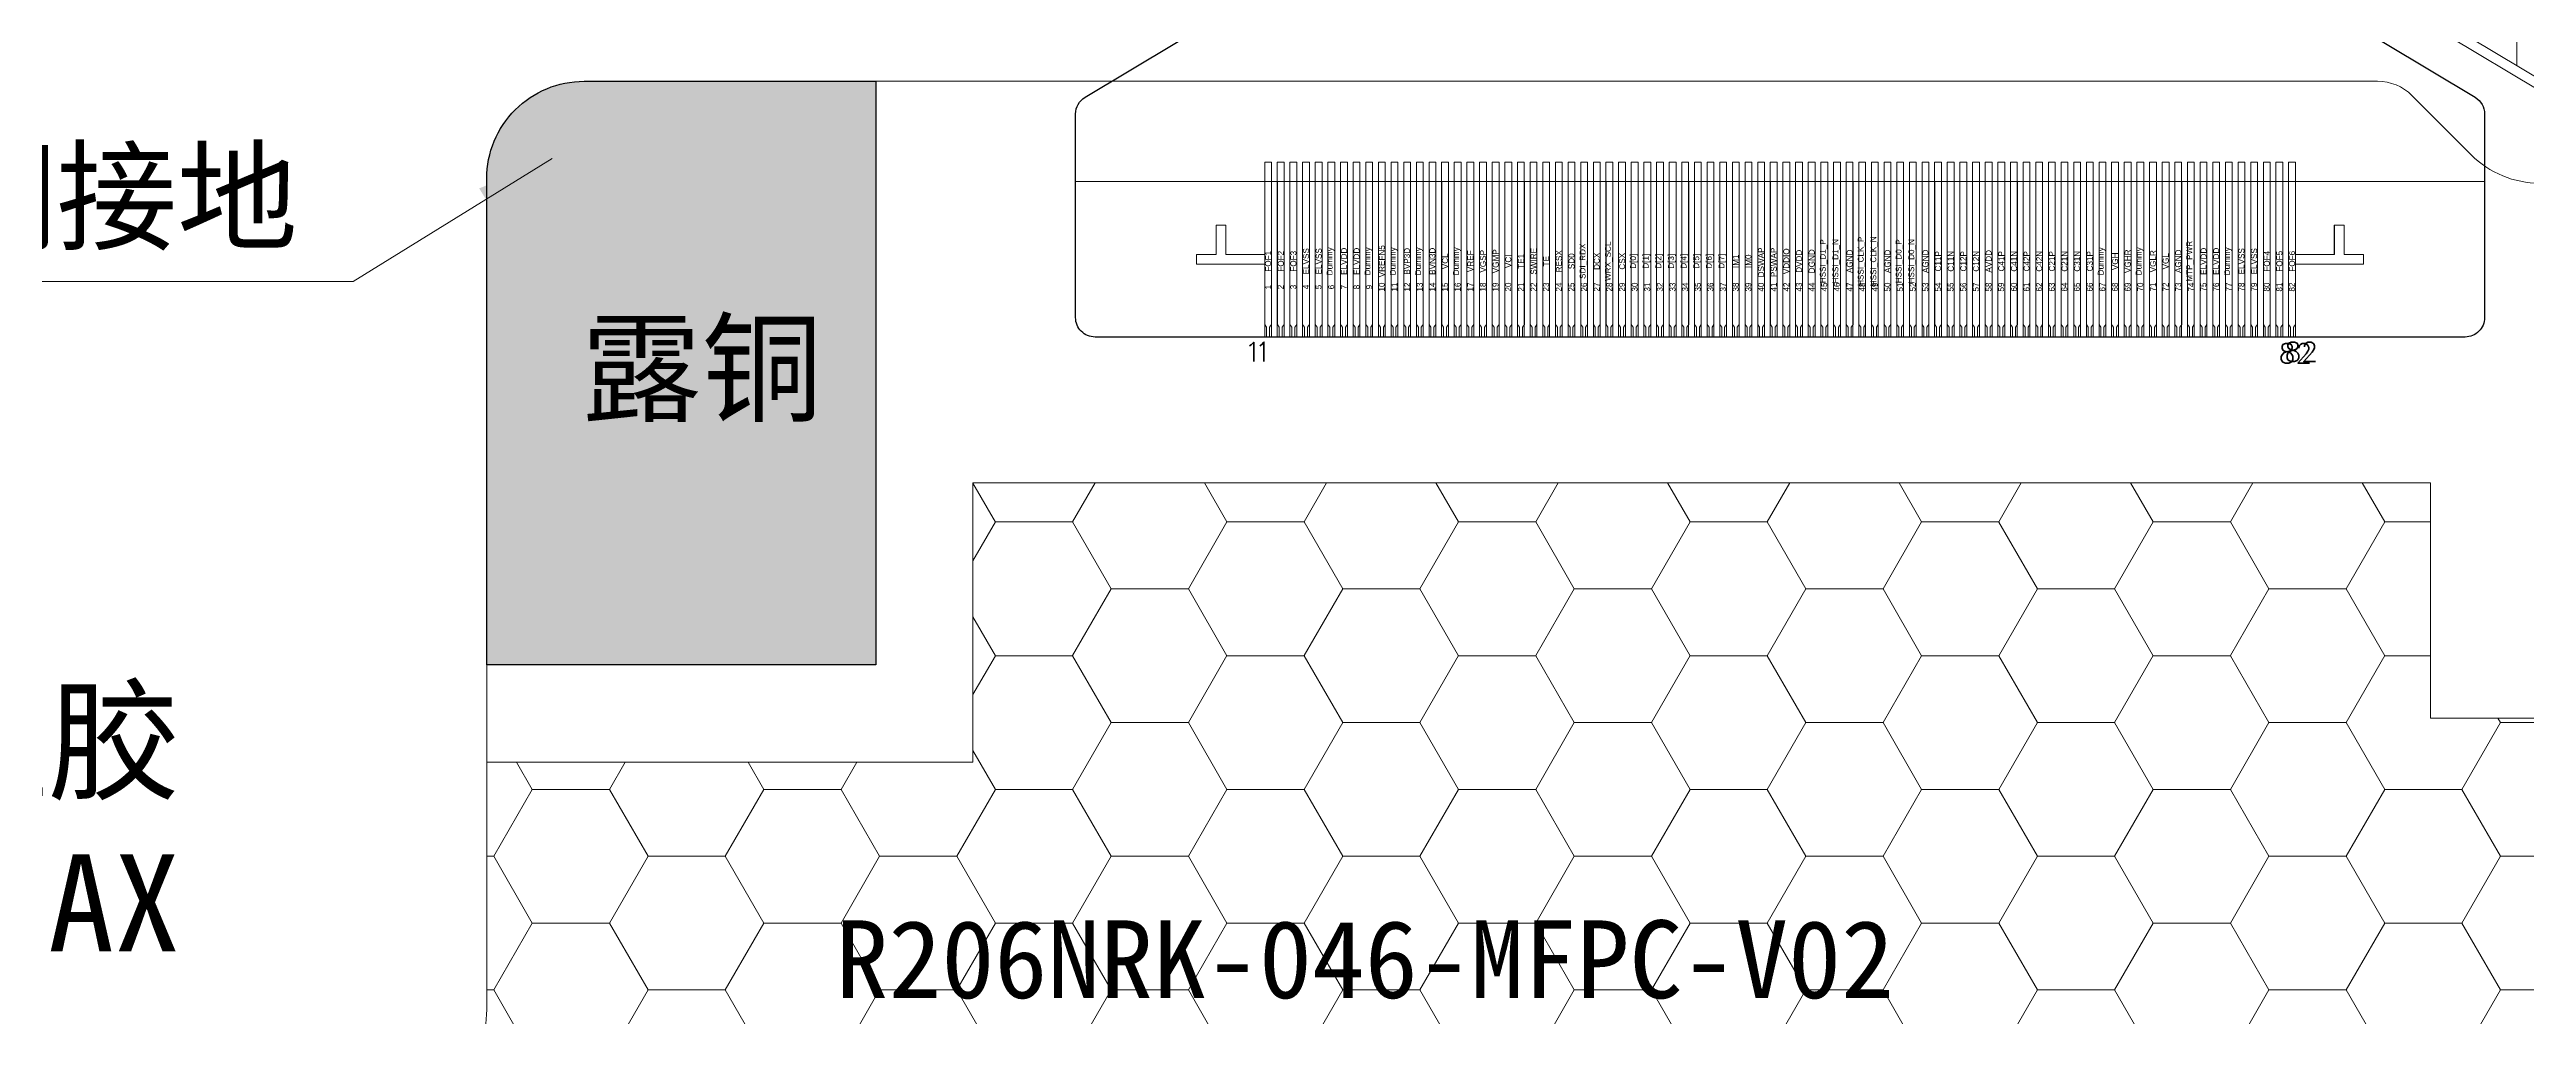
# Model space of a CAD drawing. Header units: millimetres. Extents: x 1134 to 2451, y -9 to 375.
# Drawn here: x 2179.36 to 2204.84, y 264.38 to 274.32 of the extents above; entities that cross this region are included whole.
import ezdxf
from ezdxf.enums import TextEntityAlignment as Align

# ---------------------------------------------------------------- set-up
doc = ezdxf.new("R2010")
doc.units = ezdxf.units.MM
doc.layers.get('0').update_dxf_attribs({"lineweight": 5})
doc.layers.get('Defpoints').update_dxf_attribs({"lineweight": 5})
doc.layers.add('07 Cutline', color=4, linetype='Continuous')
for name, color, linetype, lineweight in [('COF', 110, 'Continuous', 5), ('DIM', 3, 'Continuous', 5), ('Main-FPC', 2, 'Continuous', 5), ('MFPC', 50, 'Continuous', 5), ('TFPC', 50, 'Continuous', 5)]:
    doc.layers.add(name, color=color, linetype=linetype, lineweight=lineweight)
doc.styles.add('MBC_Arial_Font', font='arial.ttf')
doc.styles.add('RD', font='ROMAND.shx', dxfattribs={"width": 0.8})
doc.styles.get("Standard").update_dxf_attribs({"font": 'txt', "bigfont": 'gbcbig.shx'})
doc.styles.add('宋体', font='')
doc.styles.add('宝明', font='')
doc.styles.add('汉字', font='')
doc.styles.get('宋体').set_extended_font_data('SimSun')
doc.styles.get('宝明').set_extended_font_data('Microsoft YaHei')
doc.styles.get('汉字').set_extended_font_data('SimSun')
doc.dimstyles.new('DIM', dxfattribs={"dimtxt": 1.5, "dimasz": 0.8, "dimexe": 0, "dimexo": 0.5, "dimgap": 0.11, "dimtad": 0, "dimzin": 1, "dimdsep": 46, "dimtxsty": 'RD', "dimcen": 0, "dimclrd": 256, "dimclre": 256, "dimclrt": 256, "dimadec": 0, "dimazin": 0, "dimtm": 1e-09, "dimtfac": 1, "dimtofl": 0, "dimtmove": 0, "dimatfit": 3, "dimfxl": 0, "dimlwe": -1, "dimarcsym": 0})

# ---------------------------------------------------------------- blocks, each defined once
blk = doc.blocks.new('*D113')
at = {"layer": 'Defpoints', "color": 0, "lineweight": 5, "transparency": 16777216}
for p in [(2166.226, 281.069), (2197.16, 281.069), (2184.484, 208.104)]:
    blk.add_point(p, dxfattribs=at)
at = {"layer": 'DIM', "transparency": 16777216}
for p, q in [((2196.66, 281.069), (2166.226, 281.069)), ((2183.984, 208.104), (2166.226, 208.104))]:
    blk.add_line(p, q, dxfattribs=at)
at = {"layer": 'DIM', "lineweight": -2, "transparency": 16777216}
for p, q in [((2166.226, 280.269), (2166.226, 252.803)), ((2166.226, 208.904), (2166.226, 243.383))]:
    blk.add_line(p, q, dxfattribs=at)
at = {"layer": 'DIM', "lineweight": 5, "transparency": 16777216}
for points in [[(2166.092, 280.269), (2166.359, 280.269), (2166.226, 281.069)], [(2166.092, 208.904), (2166.359, 208.904), (2166.226, 208.104)]]:
    blk.add_solid(points, dxfattribs=at)
at = {"layer": 'DIM', "lineweight": 5, "transparency": 16777216, "insert": (2166.226, 248.093), "char_height": 1.5, "attachment_point": 5, "rotation": 90, "style": 'RD'}
blk.add_mtext('72.97±0.5', dxfattribs=at)
blk = doc.blocks.new('R213NRK-001-COF-V01-A')
blk.add_lwpolyline([(1641.327, 258.679), (1626.837, 258.679)])
at = {"color": 3}
for points in [[(1628.802, 257.079), (1628.802, 257.179), (1628.782, 257.209), (1628.782, 257.829), (1628.082, 257.829), (1628.082, 257.929), (1628.282, 257.929), (1628.282, 258.229), (1628.382, 258.229), (1628.382, 257.929), (1628.782, 257.929), (1628.782, 258.679)], [(1628.832, 257.079), (1628.832, 257.179), (1628.852, 257.209), (1628.852, 258.679)], [(1628.912, 258.679), (1628.912, 257.209), (1628.932, 257.179), (1628.932, 257.079)], [(1628.962, 257.079), (1628.962, 257.179), (1628.982, 257.209), (1628.982, 258.679)], [(1629.042, 258.679), (1629.042, 257.209), (1629.062, 257.179), (1629.062, 257.079)], [(1629.092, 257.079), (1629.092, 257.179), (1629.112, 257.209), (1629.112, 258.679)], [(1629.172, 258.679), (1629.172, 257.209), (1629.192, 257.179), (1629.192, 257.079)], [(1629.222, 257.079), (1629.222, 257.179), (1629.242, 257.209), (1629.242, 258.679)], [(1629.302, 258.679), (1629.302, 257.209), (1629.322, 257.179), (1629.322, 257.079)], [(1629.352, 257.079), (1629.352, 257.179), (1629.372, 257.209), (1629.372, 258.679)], [(1629.452, 257.079), (1629.452, 257.179), (1629.432, 257.209), (1629.432, 258.679)], [(1629.502, 258.679), (1629.502, 257.209), (1629.482, 257.179), (1629.482, 257.079)], [(1629.582, 257.079), (1629.582, 257.179), (1629.562, 257.209), (1629.562, 258.679)], [(1629.612, 257.079), (1629.612, 257.179), (1629.632, 257.209), (1629.632, 258.679)], [(1629.692, 258.679), (1629.692, 257.209), (1629.712, 257.179), (1629.712, 257.079)], [(1629.762, 258.679), (1629.762, 257.209), (1629.742, 257.179), (1629.742, 257.079)], [(1629.842, 257.079), (1629.842, 257.179), (1629.822, 257.209), (1629.822, 258.679)], [(1629.892, 258.679), (1629.892, 257.209), (1629.872, 257.179), (1629.872, 257.079)], [(1629.952, 258.679), (1629.952, 257.209), (1629.972, 257.179), (1629.972, 257.079)], [(1630.002, 257.079), (1630.002, 257.179), (1630.022, 257.209), (1630.022, 258.679)], [(1630.102, 257.079), (1630.102, 257.179), (1630.082, 257.209), (1630.082, 258.679)], [(1630.152, 258.679), (1630.152, 257.209), (1630.132, 257.179), (1630.132, 257.079)], [(1630.212, 258.679), (1630.212, 257.209), (1630.232, 257.179), (1630.232, 257.079)], [(1630.262, 257.079), (1630.262, 257.179), (1630.282, 257.209), (1630.282, 258.679)], [(1630.362, 257.079), (1630.362, 257.179), (1630.342, 257.209), (1630.342, 258.679)], [(1630.412, 258.679), (1630.412, 257.209), (1630.392, 257.179), (1630.392, 257.079)], [(1630.472, 258.679), (1630.472, 257.209), (1630.492, 257.179), (1630.492, 257.079)], [(1630.522, 257.079), (1630.522, 257.179), (1630.542, 257.209), (1630.542, 258.679)], [(1630.602, 258.679), (1630.602, 257.209), (1630.622, 257.179), (1630.622, 257.079)], [(1630.652, 257.079), (1630.652, 257.179), (1630.672, 257.209), (1630.672, 258.679)], [(1630.752, 257.079), (1630.752, 257.179), (1630.732, 257.209), (1630.732, 258.679)], [(1630.802, 258.679), (1630.802, 257.209), (1630.782, 257.179), (1630.782, 257.079)], [(1630.862, 258.679), (1630.862, 257.209), (1630.882, 257.179), (1630.882, 257.079)], [(1630.912, 257.079), (1630.912, 257.179), (1630.932, 257.209), (1630.932, 258.679)], [(1630.992, 258.679), (1630.992, 257.209), (1631.012, 257.179), (1631.012, 257.079)], [(1631.042, 257.079), (1631.042, 257.179), (1631.062, 257.209), (1631.062, 258.679)], [(1631.122, 258.679), (1631.122, 257.209), (1631.142, 257.179), (1631.142, 257.079)], [(1631.172, 257.079), (1631.172, 257.179), (1631.192, 257.209), (1631.192, 258.679)], [(1631.252, 258.679), (1631.252, 257.209), (1631.272, 257.179), (1631.272, 257.079)], [(1631.302, 257.079), (1631.302, 257.179), (1631.322, 257.209), (1631.322, 258.679)], [(1631.382, 258.679), (1631.382, 257.209), (1631.402, 257.179), (1631.402, 257.079)], [(1631.432, 257.079), (1631.432, 257.179), (1631.452, 257.209), (1631.452, 258.679)], [(1631.512, 258.679), (1631.512, 257.209), (1631.532, 257.179), (1631.532, 257.079)], [(1631.562, 257.079), (1631.562, 257.179), (1631.582, 257.209), (1631.582, 258.679)], [(1631.642, 258.679), (1631.642, 257.209), (1631.662, 257.179), (1631.662, 257.079)], [(1631.692, 257.079), (1631.692, 257.179), (1631.712, 257.209), (1631.712, 258.679)], [(1631.772, 258.679), (1631.772, 257.209), (1631.792, 257.179), (1631.792, 257.079)], [(1631.822, 257.079), (1631.822, 257.179), (1631.842, 257.209), (1631.842, 258.679)], [(1631.902, 258.679), (1631.902, 257.209), (1631.922, 257.179), (1631.922, 257.079)], [(1631.952, 257.079), (1631.952, 257.179), (1631.972, 257.209), (1631.972, 258.679)], [(1632.032, 258.679), (1632.032, 257.209), (1632.052, 257.179), (1632.052, 257.079)], [(1632.082, 257.079), (1632.082, 257.179), (1632.102, 257.209), (1632.102, 258.679)], [(1632.162, 258.679), (1632.162, 257.209), (1632.182, 257.179), (1632.182, 257.079)], [(1632.212, 257.079), (1632.212, 257.179), (1632.232, 257.209), (1632.232, 258.679)], [(1632.292, 258.679), (1632.292, 257.209), (1632.312, 257.179), (1632.312, 257.079)], [(1632.342, 257.079), (1632.342, 257.179), (1632.362, 257.209), (1632.362, 258.679)], [(1632.422, 258.679), (1632.422, 257.209), (1632.442, 257.179), (1632.442, 257.079)], [(1632.472, 257.079), (1632.472, 257.179), (1632.492, 257.209), (1632.492, 258.679)], [(1632.552, 258.679), (1632.552, 257.209), (1632.572, 257.179), (1632.572, 257.079)], [(1632.602, 257.079), (1632.602, 257.179), (1632.622, 257.209), (1632.622, 258.679)], [(1632.702, 257.079), (1632.702, 257.179), (1632.682, 257.209), (1632.682, 258.679)], [(1632.752, 258.679), (1632.752, 257.209), (1632.732, 257.179), (1632.732, 257.079)], [(1632.832, 257.079), (1632.832, 257.179), (1632.812, 257.209), (1632.812, 258.679)], [(1632.882, 258.679), (1632.882, 257.209), (1632.862, 257.179), (1632.862, 257.079)], [(1632.962, 257.079), (1632.962, 257.179), (1632.942, 257.209), (1632.942, 258.679)], [(1633.012, 258.679), (1633.012, 257.209), (1632.992, 257.179), (1632.992, 257.079)], [(1633.092, 257.079), (1633.092, 257.179), (1633.072, 257.209), (1633.072, 258.679)], [(1633.142, 258.679), (1633.142, 257.209), (1633.122, 257.179), (1633.122, 257.079)], [(1633.222, 257.079), (1633.222, 257.179), (1633.202, 257.209), (1633.202, 258.679)], [(1633.272, 258.679), (1633.272, 257.209), (1633.252, 257.179), (1633.252, 257.079)], [(1633.332, 258.679), (1633.332, 257.209), (1633.352, 257.179), (1633.352, 257.079)], [(1633.382, 257.079), (1633.382, 257.179), (1633.402, 257.209), (1633.402, 258.679)], [(1633.462, 258.679), (1633.462, 257.209), (1633.482, 257.179), (1633.482, 257.079)], [(1633.512, 257.079), (1633.512, 257.179), (1633.532, 257.209), (1633.532, 258.679)], [(1633.592, 258.679), (1633.592, 257.209), (1633.612, 257.179), (1633.612, 257.079)], [(1633.642, 257.079), (1633.642, 257.179), (1633.662, 257.209), (1633.662, 258.679)], [(1633.722, 258.679), (1633.722, 257.209), (1633.742, 257.179), (1633.742, 257.079)], [(1633.772, 257.079), (1633.772, 257.179), (1633.792, 257.209), (1633.792, 258.679)], [(1633.852, 258.679), (1633.852, 257.209), (1633.872, 257.179), (1633.872, 257.079)], [(1633.902, 257.079), (1633.902, 257.179), (1633.922, 257.209), (1633.922, 258.679)], [(1633.982, 258.679), (1633.982, 257.209), (1634.002, 257.179), (1634.002, 257.079)], [(1634.032, 257.079), (1634.032, 257.179), (1634.052, 257.209), (1634.052, 258.679)], [(1634.112, 258.679), (1634.112, 257.209), (1634.132, 257.179), (1634.132, 257.079)], [(1634.162, 257.079), (1634.162, 257.179), (1634.182, 257.209), (1634.182, 258.679)], [(1634.242, 258.679), (1634.242, 257.209), (1634.262, 257.179), (1634.262, 257.079)], [(1634.292, 257.079), (1634.292, 257.179), (1634.312, 257.209), (1634.312, 258.679)], [(1634.372, 258.679), (1634.372, 257.209), (1634.392, 257.179), (1634.392, 257.079)], [(1634.422, 257.079), (1634.422, 257.179), (1634.442, 257.209), (1634.442, 258.679)], [(1634.502, 258.679), (1634.502, 257.209), (1634.522, 257.179), (1634.522, 257.079)], [(1634.552, 257.079), (1634.552, 257.179), (1634.572, 257.209), (1634.572, 258.679)], [(1634.632, 258.679), (1634.632, 257.209), (1634.652, 257.179), (1634.652, 257.079)], [(1634.682, 257.079), (1634.682, 257.179), (1634.702, 257.209), (1634.702, 258.679)], [(1634.762, 258.679), (1634.762, 257.209), (1634.782, 257.179), (1634.782, 257.079)], [(1634.812, 257.079), (1634.812, 257.179), (1634.832, 257.209), (1634.832, 258.679)], [(1634.892, 258.679), (1634.892, 257.209), (1634.912, 257.179), (1634.912, 257.079)], [(1634.942, 257.079), (1634.942, 257.179), (1634.962, 257.209), (1634.962, 258.679)], [(1635.022, 258.679), (1635.022, 257.209), (1635.042, 257.179), (1635.042, 257.079)], [(1635.072, 257.079), (1635.072, 257.179), (1635.092, 257.209), (1635.092, 258.679)], [(1635.152, 258.679), (1635.152, 257.209), (1635.172, 257.179), (1635.172, 257.079)], [(1635.202, 257.079), (1635.202, 257.179), (1635.222, 257.209), (1635.222, 258.679)], [(1635.282, 258.679), (1635.282, 257.209), (1635.302, 257.179), (1635.302, 257.079)], [(1635.332, 257.079), (1635.332, 257.179), (1635.352, 257.209), (1635.352, 258.679)], [(1635.412, 258.679), (1635.412, 257.209), (1635.432, 257.179), (1635.432, 257.079)], [(1635.462, 257.079), (1635.462, 257.179), (1635.482, 257.209), (1635.482, 258.679)], [(1635.542, 258.679), (1635.542, 257.209), (1635.562, 257.179), (1635.562, 257.079)], [(1635.592, 257.079), (1635.592, 257.179), (1635.612, 257.209), (1635.612, 258.679)], [(1635.672, 258.679), (1635.672, 257.209), (1635.692, 257.179), (1635.692, 257.079)], [(1635.722, 257.079), (1635.722, 257.179), (1635.742, 257.209), (1635.742, 258.679)], [(1635.802, 258.679), (1635.802, 257.209), (1635.822, 257.179), (1635.822, 257.079)], [(1635.852, 257.079), (1635.852, 257.179), (1635.872, 257.209), (1635.872, 258.679)], [(1635.932, 258.679), (1635.932, 257.209), (1635.952, 257.179), (1635.952, 257.079)], [(1635.982, 257.079), (1635.982, 257.179), (1636.002, 257.209), (1636.002, 258.679)], [(1636.062, 258.679), (1636.062, 257.209), (1636.082, 257.179), (1636.082, 257.079)], [(1636.112, 257.079), (1636.112, 257.179), (1636.132, 257.209), (1636.132, 258.679)], [(1636.192, 258.679), (1636.192, 257.209), (1636.212, 257.179), (1636.212, 257.079)], [(1636.242, 257.079), (1636.242, 257.179), (1636.262, 257.209), (1636.262, 258.679)], [(1636.322, 258.679), (1636.322, 257.209), (1636.342, 257.179), (1636.342, 257.079)], [(1636.372, 257.079), (1636.372, 257.179), (1636.392, 257.209), (1636.392, 258.679)], [(1636.452, 258.679), (1636.452, 257.209), (1636.472, 257.179), (1636.472, 257.079)], [(1636.502, 257.079), (1636.502, 257.179), (1636.522, 257.209), (1636.522, 258.679)], [(1636.602, 257.079), (1636.602, 257.179), (1636.582, 257.209), (1636.582, 258.679)], [(1636.652, 258.679), (1636.652, 257.209), (1636.632, 257.179), (1636.632, 257.079)], [(1636.712, 258.679), (1636.712, 257.209), (1636.732, 257.179), (1636.732, 257.079)], [(1636.762, 257.079), (1636.762, 257.179), (1636.782, 257.209), (1636.782, 258.679)], [(1636.862, 257.079), (1636.862, 257.179), (1636.842, 257.209), (1636.842, 258.679)], [(1636.912, 258.679), (1636.912, 257.209), (1636.892, 257.179), (1636.892, 257.079)], [(1636.972, 258.679), (1636.972, 257.209), (1636.992, 257.179), (1636.992, 257.079)], [(1637.022, 257.079), (1637.022, 257.179), (1637.042, 257.209), (1637.042, 258.679)], [(1637.102, 258.679), (1637.102, 257.209), (1637.122, 257.179), (1637.122, 257.079)], [(1637.152, 257.079), (1637.152, 257.179), (1637.172, 257.209), (1637.172, 258.679)], [(1637.232, 258.679), (1637.232, 257.209), (1637.252, 257.179), (1637.252, 257.079)], [(1637.282, 257.079), (1637.282, 257.179), (1637.302, 257.209), (1637.302, 258.679)], [(1637.362, 258.679), (1637.362, 257.209), (1637.382, 257.179), (1637.382, 257.079)], [(1637.412, 257.079), (1637.412, 257.179), (1637.432, 257.209), (1637.432, 258.679)], [(1637.492, 258.679), (1637.492, 257.209), (1637.512, 257.179), (1637.512, 257.079)], [(1637.542, 257.079), (1637.542, 257.179), (1637.562, 257.209), (1637.562, 258.679)], [(1637.642, 257.079), (1637.642, 257.179), (1637.622, 257.209), (1637.622, 258.679)], [(1637.692, 258.679), (1637.692, 257.209), (1637.672, 257.179), (1637.672, 257.079)], [(1637.752, 258.679), (1637.752, 257.209), (1637.772, 257.179), (1637.772, 257.079)], [(1637.802, 257.079), (1637.802, 257.179), (1637.822, 257.209), (1637.822, 258.679)], [(1637.882, 258.679), (1637.882, 257.209), (1637.902, 257.179), (1637.902, 257.079)], [(1637.932, 257.079), (1637.932, 257.179), (1637.952, 257.209), (1637.952, 258.679)], [(1638.012, 258.679), (1638.012, 257.209), (1638.032, 257.179), (1638.032, 257.079)], [(1638.062, 257.079), (1638.062, 257.179), (1638.082, 257.209), (1638.082, 258.679)], [(1638.162, 257.079), (1638.162, 257.179), (1638.142, 257.209), (1638.142, 258.679)], [(1638.212, 258.679), (1638.212, 257.209), (1638.192, 257.179), (1638.192, 257.079)], [(1638.272, 258.679), (1638.272, 257.209), (1638.292, 257.179), (1638.292, 257.079)], [(1638.322, 257.079), (1638.322, 257.179), (1638.342, 257.209), (1638.342, 258.679)], [(1638.402, 258.679), (1638.402, 257.209), (1638.422, 257.179), (1638.422, 257.079)], [(1638.472, 258.679), (1638.472, 257.209), (1638.452, 257.179), (1638.452, 257.079)], [(1638.552, 257.079), (1638.552, 257.179), (1638.532, 257.209), (1638.532, 258.679)], [(1638.582, 257.079), (1638.582, 257.179), (1638.602, 257.209), (1638.602, 258.679)], [(1638.662, 258.679), (1638.662, 257.209), (1638.682, 257.179), (1638.682, 257.079)], [(1638.712, 257.079), (1638.712, 257.179), (1638.732, 257.209), (1638.732, 258.679)], [(1638.792, 258.679), (1638.792, 257.209), (1638.812, 257.179), (1638.812, 257.079)], [(1638.862, 258.679), (1638.862, 257.209), (1638.842, 257.179), (1638.842, 257.079)], [(1638.942, 257.079), (1638.942, 257.179), (1638.922, 257.209), (1638.922, 258.679)], [(1638.972, 257.079), (1638.972, 257.179), (1638.992, 257.209), (1638.992, 258.679)], [(1639.052, 258.679), (1639.052, 257.209), (1639.072, 257.179), (1639.072, 257.079)], [(1639.122, 258.679), (1639.122, 257.209), (1639.102, 257.179), (1639.102, 257.079)], [(1639.202, 257.079), (1639.202, 257.179), (1639.182, 257.209), (1639.182, 258.679)], [(1639.232, 257.079), (1639.232, 257.179), (1639.252, 257.209), (1639.252, 258.679)], [(1639.312, 258.679), (1639.312, 257.209), (1639.332, 257.179), (1639.332, 257.079)], [(1639.362, 257.079), (1639.362, 257.179), (1639.382, 257.209), (1639.382, 257.829), (1640.082, 257.829), (1640.082, 257.929), (1639.882, 257.929), (1639.882, 258.229), (1639.782, 258.229), (1639.782, 257.929), (1639.382, 257.929), (1639.382, 258.679)]]:
    blk.add_lwpolyline(points, dxfattribs=at)
at = {"layer": '07 Cutline'}
blk.add_lwpolyline([(1639.837, 260.378), (1641.229, 259.544, -0.263643), (1641.327, 259.373), (1641.327, 257.279, -0.414214), (1641.127, 257.079), (1627.037, 257.079, -0.414214), (1626.837, 257.279), (1626.837, 259.373, -0.263643), (1626.934, 259.544), (1628.326, 260.378, 0.263643)], format="xyb", dxfattribs=at)
at = {"color": 6, "style": 'MBC_Arial_Font'}
for s, p in [('SDI_RDX', (1632.051, 257.858)), ('WRX_SCL', (1632.311, 257.858)), ('HSSI_D1_P', (1634.521, 257.858)), ('HSSI_D1_N', (1634.651, 257.858)), ('HSSI_CLK_P', (1634.911, 257.858)), ('HSSI_CLK_N', (1635.041, 257.858)), ('HSSI_D0_P', (1635.301, 257.858)), ('HSSI_D0_N', (1635.431, 257.858)), ('MTP_PWR', (1638.29, 257.858)), ('FOF1', (1628.817, 257.858)), ('FOF2', (1628.947, 257.858)), ('FOF3', (1629.077, 257.858)), ('ELVSS', (1629.207, 257.858)), ('ELVSS', (1629.337, 257.858)), ('Dummy', (1629.449, 257.858)), ('ELVDD', (1629.597, 257.858)), ('ELVDD', (1629.727, 257.858)), ('Dummy', (1629.839, 257.858)), ('VREFN5', (1629.986, 257.858)), ('Dummy', (1630.099, 257.858)), ('BVP3D', (1630.246, 257.858)), ('Dummy', (1630.359, 257.858)), ('BVN3D', (1630.506, 257.858)), ('VCL', (1630.637, 257.858)), ('Dummy', (1630.749, 257.858)), ('VREF', (1630.897, 257.858)), ('VGSP', (1631.027, 257.858)), ('VGMP', (1631.157, 257.858)), ('VCI', (1631.287, 257.858)), ('TE1', (1631.417, 257.858)), ('SWIRE', (1631.547, 257.858)), ('TE', (1631.677, 257.858)), ('RESX', (1631.807, 257.858)), ('SD0', (1631.937, 257.858)), ('DCX', (1632.197, 257.858)), ('CSX', (1632.457, 257.858)), ('D[0]', (1632.57, 257.858)), ('D[1]', (1632.7, 257.858)), ('D[2]', (1632.83, 257.858)), ('D[3]', (1632.96, 257.858)), ('D[4]', (1633.09, 257.858)), ('D[5]', (1633.22, 257.858)), ('D[6]', (1633.35, 257.858)), ('D[7]', (1633.48, 257.858)), ('IM1', (1633.627, 257.858)), ('IM0', (1633.756, 257.858)), ('DSWAP ', (1633.887, 257.858)), ('PSWAP ', (1634.017, 257.858)), ('VDDIO', (1634.147, 257.858)), ('DVDD', (1634.277, 257.858)), ('DGND', (1634.407, 257.858)), ('AGND', (1634.797, 257.858)), ('AGND', (1635.187, 257.858)), ('AGND', (1635.577, 257.858)), ('C11P', (1635.707, 257.858)), ('C11N', (1635.837, 257.858)), ('C12P', (1635.967, 257.858)), ('C12N', (1636.097, 257.858)), ('AVDD', (1636.227, 257.858)), ('C41P', (1636.357, 257.858)), ('C41N', (1636.487, 257.858)), ('C42P', (1636.617, 257.858)), ('C42N', (1636.747, 257.858)), ('C21P', (1636.877, 257.858)), ('C21N', (1637.007, 257.858)), ('C31N', (1637.137, 257.858)), ('C31P', (1637.267, 257.858)), ('Dummy', (1637.379, 257.858)), ('VGH', (1637.527, 257.858)), ('VGHR', (1637.657, 257.858)), ('Dummy', (1637.769, 257.858)), ('VGLR', (1637.917, 257.858)), ('VGL', (1638.047, 257.858)), ('AGND', (1638.177, 257.858)), ('ELVDD', (1638.437, 257.858)), ('ELVDD', (1638.567, 257.858)), ('Dummy', (1638.679, 257.858)), ('ELVSS', (1638.827, 257.858)), ('ELVSS', (1638.957, 257.858)), ('FOF4', (1639.087, 257.858)), ('FOF5', (1639.217, 257.858)), ('FOF6', (1639.347, 257.858)), ('1', (1628.817, 257.593)), ('2', (1628.947, 257.593)), ('3', (1629.076, 257.593)), ('4', (1629.207, 257.593)), ('5', (1629.335, 257.593)), ('6', (1629.466, 257.593)), ('7', (1629.596, 257.593)), ('8', (1629.726, 257.593)), ('9', (1629.856, 257.593)), ('10', (1629.986, 257.593)), ('11', (1630.117, 257.593)), ('12', (1630.247, 257.593)), ('13', (1630.376, 257.593)), ('14', (1630.507, 257.593)), ('15', (1630.636, 257.593)), ('16', (1630.766, 257.593)), ('17', (1630.897, 257.593)), ('18', (1631.026, 257.593)), ('19', (1631.156, 257.593)), ('20', (1631.286, 257.593)), ('21', (1631.417, 257.593)), ('22', (1631.547, 257.593)), ('23', (1631.676, 257.593)), ('24', (1631.807, 257.593)), ('25', (1631.936, 257.593)), ('26', (1632.066, 257.593)), ('27', (1632.197, 257.593)), ('28', (1632.326, 257.593)), ('29', (1632.456, 257.593)), ('30', (1632.586, 257.593)), ('31', (1632.716, 257.593)), ('32', (1632.846, 257.593)), ('33', (1632.976, 257.593)), ('34', (1633.106, 257.593)), ('35', (1633.236, 257.593)), ('36', (1633.366, 257.593)), ('37', (1633.496, 257.593)), ('38', (1633.626, 257.593)), ('39', (1633.756, 257.593)), ('40', (1633.886, 257.593)), ('41', (1634.017, 257.593)), ('42', (1634.147, 257.593)), ('43', (1634.276, 257.593)), ('44', (1634.407, 257.593)), ('45', (1634.536, 257.593)), ('46', (1634.666, 257.593)), ('47', (1634.797, 257.593)), ('48', (1634.926, 257.593)), ('49', (1635.056, 257.593)), ('50', (1635.186, 257.593)), ('51', (1635.316, 257.593)), ('52', (1635.446, 257.593)), ('53', (1635.576, 257.593)), ('54', (1635.706, 257.593)), ('55', (1635.835, 257.593)), ('56', (1635.966, 257.593)), ('57', (1636.095, 257.593)), ('58', (1636.226, 257.593)), ('59', (1636.356, 257.593)), ('60', (1636.486, 257.593)), ('61', (1636.616, 257.593)), ('62', (1636.746, 257.593)), ('63', (1636.876, 257.593)), ('64', (1637.006, 257.593)), ('65', (1637.136, 257.593)), ('66', (1637.266, 257.593)), ('67', (1637.396, 257.593)), ('68', (1637.526, 257.593)), ('69', (1637.656, 257.593)), ('70', (1637.786, 257.593)), ('71', (1637.917, 257.593)), ('72', (1638.047, 257.593)), ('73', (1638.176, 257.593)), ('74', (1638.307, 257.593)), ('75', (1638.435, 257.593)), ('76', (1638.566, 257.593)), ('77', (1638.696, 257.593)), ('78', (1638.826, 257.593)), ('79', (1638.956, 257.593)), ('80', (1639.086, 257.593)), ('81', (1639.216, 257.593)), ('82', (1639.346, 257.593))]:
    blk.add_text(s, height=0.06, rotation=90, dxfattribs=at).set_placement(p, align=Align.MIDDLE_CENTER)
at = {"char_height": 0.2, "width": 0.33322, "attachment_point": 3}
for s, insert in [('1', (1628.746, 257.026)), ('82', (1639.553, 257.011))]:
    blk.add_mtext(s, dxfattribs=dict(at, insert=insert))
blk = doc.blocks.new('R213NRK-007-MFPC-V01-A')
at = {"lineweight": 5}
h = blk.add_hatch(dxfattribs=at)
h.set_pattern_fill('HONEY', color=5, scale=0.25, angle=360)
h.set_pattern_definition([(0, (-29.0445, 32.3044), (1.190625, 0.6874075), [0.79375, -1.5875]), (120, (-29.0445, 32.3044), (-1.19062486, 0.68740775), [0.79375, -1.5875]), (60, (-29.0445, 32.3044), (1.4e-07, 1.37481525), [-1.5875, 0.79375])])
edge = h.paths.add_edge_path()
edge.add_line((1536.491, 245.326), (1546.639, 245.326))
edge.add_arc((1546.639, 246.326), 1, 270, 350.8709)
edge.add_line((1547.626, 246.167), (1550.107, 261.607))
edge.add_arc((1551.094, 261.448), 1, 90, 170.8709, ccw=False)
edge.add_line((1551.094, 262.448), (1562.32, 262.448))
edge.add_arc((1562.32, 265.448), 3, 270, 360)
edge.add_line((1565.32, 265.448), (1565.32, 267.444))
edge.add_line((1565.32, 267.444), (1557.979, 267.444))
edge.add_line((1557.979, 267.444), (1557.979, 269.862))
edge.add_line((1557.979, 269.862), (1542.991, 269.862))
edge.add_line((1542.991, 269.862), (1542.991, 266.992))
edge.add_line((1542.991, 266.992), (1537.991, 266.992))
edge.add_line((1537.991, 266.992), (1537.991, 264.448))
edge.add_arc((1536.991, 264.448), 1, -90, 0, ccw=False)
edge.add_line((1536.991, 263.448), (1534.891, 263.448))
edge.add_arc((1534.891, 262.448), 1, 90, 180)
edge.add_line((1533.891, 262.448), (1533.891, 251.286))
edge.add_arc((1534.891, 251.286), 1, 180, 258.463)
edge.add_arc((1534.491, 249.326), 1, 0, 78.463, ccw=False)
edge.add_line((1535.491, 249.326), (1535.491, 246.326))
edge.add_arc((1536.491, 246.326), 1, 180, 270)
edge = h.paths.add_edge_path(flags=16)
edge.add_line((1535.391, 259.526), (1535.391, 251.536))
edge.add_arc((1536.291, 251.536), 0.9, 180, 270)
edge.add_line((1536.291, 250.636), (1543.191, 250.636))
edge.add_arc((1543.191, 251.536), 0.9, 270, 360)
edge.add_line((1544.091, 251.536), (1544.091, 259.526))
edge.add_arc((1543.191, 259.526), 0.9, 360, 450)
edge.add_line((1543.191, 260.426), (1536.291, 260.426))
edge.add_arc((1536.291, 259.526), 0.9, 90, 180)
at = {"layer": 'MFPC', "lineweight": 25}
h = blk.add_hatch(color=256, dxfattribs=at)
edge = h.paths.add_edge_path()
edge.add_arc((1538.991, 272.992), 1, 90, 180, ccw=False)
edge.add_line((1538.991, 273.992), (1541.991, 273.992))
edge.add_line((1541.991, 273.992), (1541.991, 267.992))
edge.add_line((1541.991, 267.992), (1537.991, 267.992))
edge.add_line((1537.991, 267.992), (1537.991, 272.992))
h.paths.add_polyline_path([(1538.663, 270.164), (1541.859, 270.164), (1541.859, 271.941), (1538.663, 271.941)], flags=24)
at = {"lineweight": 5}
for points in [[(1545.991, 273.162), (1546.061, 273.162), (1546.061, 271.362), (1545.991, 271.362)], [(1546.121, 273.162), (1546.191, 273.162), (1546.191, 271.362), (1546.121, 271.362)], [(1546.251, 273.162), (1546.321, 273.162), (1546.321, 271.362), (1546.251, 271.362)], [(1546.381, 273.162), (1546.451, 273.162), (1546.451, 271.362), (1546.381, 271.362)], [(1546.511, 273.162), (1546.581, 273.162), (1546.581, 271.362), (1546.511, 271.362)], [(1546.641, 273.162), (1546.711, 273.162), (1546.711, 271.362), (1546.641, 271.362)], [(1546.771, 273.162), (1546.841, 273.162), (1546.841, 271.362), (1546.771, 271.362)], [(1546.901, 273.162), (1546.971, 273.162), (1546.971, 271.362), (1546.901, 271.362)], [(1547.031, 273.162), (1547.101, 273.162), (1547.101, 271.362), (1547.031, 271.362)], [(1547.161, 273.162), (1547.231, 273.162), (1547.231, 271.362), (1547.161, 271.362)], [(1547.291, 273.162), (1547.361, 273.162), (1547.361, 271.362), (1547.291, 271.362)], [(1547.421, 273.162), (1547.491, 273.162), (1547.491, 271.362), (1547.421, 271.362)], [(1547.551, 273.162), (1547.621, 273.162), (1547.621, 271.362), (1547.551, 271.362)], [(1547.681, 273.162), (1547.751, 273.162), (1547.751, 271.362), (1547.681, 271.362)], [(1547.811, 273.162), (1547.881, 273.162), (1547.881, 271.362), (1547.811, 271.362)], [(1547.941, 273.162), (1548.011, 273.162), (1548.011, 271.362), (1547.941, 271.362)], [(1548.071, 273.162), (1548.141, 273.162), (1548.141, 271.362), (1548.071, 271.362)], [(1548.201, 273.162), (1548.271, 273.162), (1548.271, 271.362), (1548.201, 271.362)], [(1548.331, 273.162), (1548.401, 273.162), (1548.401, 271.362), (1548.331, 271.362)], [(1548.461, 273.162), (1548.531, 273.162), (1548.531, 271.362), (1548.461, 271.362)], [(1548.591, 273.162), (1548.661, 273.162), (1548.661, 271.362), (1548.591, 271.362)], [(1548.721, 273.162), (1548.791, 273.162), (1548.791, 271.362), (1548.721, 271.362)], [(1548.851, 273.162), (1548.921, 273.162), (1548.921, 271.362), (1548.851, 271.362)], [(1548.981, 273.162), (1549.051, 273.162), (1549.051, 271.362), (1548.981, 271.362)], [(1549.111, 273.162), (1549.181, 273.162), (1549.181, 271.362), (1549.111, 271.362)], [(1549.241, 273.162), (1549.311, 273.162), (1549.311, 271.362), (1549.241, 271.362)], [(1549.371, 273.162), (1549.441, 273.162), (1549.441, 271.362), (1549.371, 271.362)], [(1549.501, 273.162), (1549.571, 273.162), (1549.571, 271.362), (1549.501, 271.362)], [(1549.631, 273.162), (1549.701, 273.162), (1549.701, 271.362), (1549.631, 271.362)], [(1549.761, 273.162), (1549.831, 273.162), (1549.831, 271.362), (1549.761, 271.362)], [(1549.891, 273.162), (1549.961, 273.162), (1549.961, 271.362), (1549.891, 271.362)], [(1550.021, 273.162), (1550.091, 273.162), (1550.091, 271.362), (1550.021, 271.362)], [(1550.151, 273.162), (1550.221, 273.162), (1550.221, 271.362), (1550.151, 271.362)], [(1550.281, 273.162), (1550.351, 273.162), (1550.351, 271.362), (1550.281, 271.362)], [(1550.411, 273.162), (1550.481, 273.162), (1550.481, 271.362), (1550.411, 271.362)], [(1550.541, 273.162), (1550.611, 273.162), (1550.611, 271.362), (1550.541, 271.362)], [(1550.671, 273.162), (1550.741, 273.162), (1550.741, 271.362), (1550.671, 271.362)], [(1550.801, 273.162), (1550.871, 273.162), (1550.871, 271.362), (1550.801, 271.362)], [(1550.931, 273.162), (1551.001, 273.162), (1551.001, 271.362), (1550.931, 271.362)], [(1551.061, 273.162), (1551.131, 273.162), (1551.131, 271.362), (1551.061, 271.362)], [(1551.191, 273.162), (1551.261, 273.162), (1551.261, 271.362), (1551.191, 271.362)], [(1551.321, 273.162), (1551.391, 273.162), (1551.391, 271.362), (1551.321, 271.362)], [(1551.451, 273.162), (1551.521, 273.162), (1551.521, 271.362), (1551.451, 271.362)], [(1551.581, 273.162), (1551.651, 273.162), (1551.651, 271.362), (1551.581, 271.362)], [(1551.711, 273.162), (1551.781, 273.162), (1551.781, 271.362), (1551.711, 271.362)], [(1551.841, 273.162), (1551.911, 273.162), (1551.911, 271.362), (1551.841, 271.362)], [(1551.971, 273.162), (1552.041, 273.162), (1552.041, 271.362), (1551.971, 271.362)], [(1552.101, 273.162), (1552.171, 273.162), (1552.171, 271.362), (1552.101, 271.362)], [(1552.231, 273.162), (1552.301, 273.162), (1552.301, 271.362), (1552.231, 271.362)], [(1552.361, 273.162), (1552.431, 273.162), (1552.431, 271.362), (1552.361, 271.362)], [(1552.491, 273.162), (1552.561, 273.162), (1552.561, 271.362), (1552.491, 271.362)], [(1552.621, 273.162), (1552.691, 273.162), (1552.691, 271.362), (1552.621, 271.362)], [(1552.751, 273.162), (1552.821, 273.162), (1552.821, 271.362), (1552.751, 271.362)], [(1552.881, 273.162), (1552.951, 273.162), (1552.951, 271.362), (1552.881, 271.362)], [(1553.011, 273.162), (1553.081, 273.162), (1553.081, 271.362), (1553.011, 271.362)], [(1553.141, 273.162), (1553.211, 273.162), (1553.211, 271.362), (1553.141, 271.362)], [(1553.271, 273.162), (1553.341, 273.162), (1553.341, 271.362), (1553.271, 271.362)], [(1553.401, 273.162), (1553.471, 273.162), (1553.471, 271.362), (1553.401, 271.362)], [(1553.531, 273.162), (1553.601, 273.162), (1553.601, 271.362), (1553.531, 271.362)], [(1553.661, 273.162), (1553.731, 273.162), (1553.731, 271.362), (1553.661, 271.362)], [(1553.791, 273.162), (1553.861, 273.162), (1553.861, 271.362), (1553.791, 271.362)], [(1553.921, 273.162), (1553.991, 273.162), (1553.991, 271.362), (1553.921, 271.362)], [(1554.051, 273.162), (1554.121, 273.162), (1554.121, 271.362), (1554.051, 271.362)], [(1554.181, 273.162), (1554.251, 273.162), (1554.251, 271.362), (1554.181, 271.362)], [(1554.311, 273.162), (1554.381, 273.162), (1554.381, 271.362), (1554.311, 271.362)], [(1554.441, 273.162), (1554.511, 273.162), (1554.511, 271.362), (1554.441, 271.362)], [(1554.571, 273.162), (1554.641, 273.162), (1554.641, 271.362), (1554.571, 271.362)], [(1554.701, 273.162), (1554.771, 273.162), (1554.771, 271.362), (1554.701, 271.362)], [(1554.831, 273.162), (1554.901, 273.162), (1554.901, 271.362), (1554.831, 271.362)], [(1554.961, 273.162), (1555.031, 273.162), (1555.031, 271.362), (1554.961, 271.362)], [(1555.091, 273.162), (1555.161, 273.162), (1555.161, 271.362), (1555.091, 271.362)], [(1555.221, 273.162), (1555.291, 273.162), (1555.291, 271.362), (1555.221, 271.362)], [(1555.351, 273.162), (1555.421, 273.162), (1555.421, 271.362), (1555.351, 271.362)], [(1555.481, 273.162), (1555.551, 273.162), (1555.551, 271.362), (1555.481, 271.362)], [(1555.611, 273.162), (1555.681, 273.162), (1555.681, 271.362), (1555.611, 271.362)], [(1555.741, 273.162), (1555.811, 273.162), (1555.811, 271.362), (1555.741, 271.362)], [(1555.871, 273.162), (1555.941, 273.162), (1555.941, 271.362), (1555.871, 271.362)], [(1556.001, 273.162), (1556.071, 273.162), (1556.071, 271.362), (1556.001, 271.362)], [(1556.131, 273.162), (1556.201, 273.162), (1556.201, 271.362), (1556.131, 271.362)], [(1556.261, 273.162), (1556.331, 273.162), (1556.331, 271.362), (1556.261, 271.362)], [(1556.391, 273.162), (1556.461, 273.162), (1556.461, 271.362), (1556.391, 271.362)], [(1556.521, 273.162), (1556.591, 273.162), (1556.591, 271.362), (1556.521, 271.362)], [(1545.591, 272.212), (1545.991, 272.212), (1545.991, 272.112), (1545.291, 272.112), (1545.291, 272.212), (1545.491, 272.212), (1545.491, 272.512), (1545.591, 272.512)], [(1556.991, 272.212), (1556.591, 272.212), (1556.591, 272.112), (1557.291, 272.112), (1557.291, 272.212), (1557.091, 272.212), (1557.091, 272.512), (1556.991, 272.512)]]:
    blk.add_lwpolyline(points, close=True, dxfattribs=at)
at = {"color": 5, "lineweight": 5}
blk.add_lwpolyline([(1536.491, 245.326), (1546.639, 245.326, 0.36828), (1547.626, 246.167), (1550.107, 261.607, -0.36828), (1551.094, 262.448), (1563.82, 262.448, 0.414214), (1566.82, 265.448), (1566.82, 267.444), (1557.979, 267.444), (1557.979, 269.862), (1542.991, 269.862), (1542.991, 266.992), (1537.991, 266.992), (1537.991, 264.448, -0.414214), (1536.991, 263.448), (1534.891, 263.448, 0.414214), (1533.891, 262.448), (1533.891, 251.286, 0.356394), (1534.691, 250.306, -0.356394), (1535.491, 249.326), (1535.491, 246.326, 0.414214), (1536.491, 245.326)], format="xyb", dxfattribs=at)
at = {"layer": 'Main-FPC'}
blk.add_lwpolyline([(1559.105, 272.944, -0.198912), (1558.398, 273.237), (1557.789, 273.846, 0.198912), (1557.435, 273.992), (1538.991, 273.992, 0.414214), (1537.991, 272.992), (1537.991, 264.448, -0.414214), (1536.991, 263.448), (1534.891, 263.448, 0.414214), (1533.891, 262.448), (1533.891, 251.286, 0.356394), (1534.691, 250.306, -0.356394), (1535.491, 249.326), (1535.491, 246.326, 0.414214), (1536.491, 245.326), (1536.691, 245.326, -0.414214), (1537.691, 244.326)], format="xyb", dxfattribs=at)
at = {"layer": 'MFPC', "lineweight": 25}
blk.add_lwpolyline([(1537.991, 272.992, -0.414214), (1538.991, 273.992), (1541.991, 273.992), (1541.991, 267.992), (1537.991, 267.992), (1537.991, 272.992)], format="xyb", dxfattribs=at)
at = {"lineweight": 5}
for s, p in [('1', (1545.888, 271.11)), ('82', (1556.48, 271.11))]:
    blk.add_text(s, height=0.2, dxfattribs=at).set_placement(p)
at = {"layer": 'MFPC', "lineweight": 25, "style": '汉字'}
blk.add_text('露铜', height=0.9102, dxfattribs=at).set_placement((1538.959, 270.587))
blk = doc.blocks.new('R213NRK-004-TFPC-V02-A')
at = {"layer": 'TFPC', "lineweight": 5}
h = blk.add_hatch(dxfattribs=at)
h.set_pattern_fill('ANGLE', color=32, scale=0.1)
h.set_pattern_definition([(0, (-549.45064, 218.8312), (0, 0.6985), [0.508, -0.1905]), (90, (-549.45064, 218.8312), (-0.6985, 4e-17), [0.508, -0.1905])])
edge = h.paths.add_edge_path()
edge.add_arc((1333.213, 296.642), 0.4, 180, 239.0782)
edge.add_line((1333.007, 296.299), (1335.136, 295.024))
edge.add_arc((1335.341, 295.367), 0.4, 239.0782, 270)
edge.add_line((1335.341, 294.967), (1340.342, 294.967))
edge.add_arc((1340.342, 295.267), 0.3, 270, 360)
edge.add_line((1340.642, 295.267), (1340.642, 298.227))
edge.add_arc((1340.242, 298.227), 0.4, 0, 45.9799)
edge.add_arc((1336.926, 294.797), 5.171, 45.9799, 89.0744)
edge.add_line((1337.01, 299.967), (1337.008, 299.967))
edge.add_line((1337.008, 299.967), (1333.113, 299.967))
edge.add_arc((1333.113, 299.667), 0.3, 90, 180)
edge.add_line((1332.813, 299.667), (1332.813, 296.642))
at = {"layer": 'TFPC', "color": 2}
blk.add_lwpolyline([(1332.956, 296.213), (1335.148, 294.9, -0.263643)], format="xyb", dxfattribs=at)
at = {"layer": 'TFPC', "color": 32, "lineweight": 5}
blk.add_lwpolyline([(1337.008, 299.967), (1333.113, 299.967, 0.414214), (1332.813, 299.667), (1332.813, 296.642, 0.263643), (1333.007, 296.299), (1335.136, 295.024, 0.135746), (1335.341, 294.967), (1340.342, 294.967, 0.414214), (1340.642, 295.267), (1340.642, 298.227, 0.203361), (1340.52, 298.515, 0.190283), (1337.01, 299.967)], format="xyb", dxfattribs=at)

msp = doc.modelspace()

# ---------------------------------------------------------------- block references
at = {"lineweight": 5}
msp.add_blockref('R213NRK-004-TFPC-V02-A', (870.4471, -21.3774), dxfattribs=at)
at = {"layer": 'COF', "lineweight": 5}
msp.add_blockref('R213NRK-001-COF-V01-A', (563.0779, 14.2835), dxfattribs=at)
at = {"layer": 'DIM', "lineweight": 5}
msp.add_blockref('R213NRK-007-MFPC-V01-A', (645.8687, 0), dxfattribs=at)

# ---------------------------------------------------------------- texts
at = {"style": '宋体'}
msp.add_text('R206NRK-046-MFPC-V02', height=0.800001, rotation=360, dxfattribs=at).set_placement((2187.4474, 264.5651))
at = {"layer": 'DIM', "lineweight": 5, "style": '汉字'}
msp.add_text('露铜接地', height=0.91015, dxfattribs=at).set_placement((2176.9506, 272.3527))
at = {"layer": 'DIM', "insert": (2180.7077, 267.7119), "char_height": 1, "width": 14.604626, "attachment_point": 3, "style": '宝明'}
msp.add_mtext('{\\fSimSun|b0|i0|c134|p2;元件区域贴高温胶\\P器件高度1.35MAX}', dxfattribs=at)

# ---------------------------------------------------------------- dimensions: what is measured, and where the dimension line sits
at = {"layer": 'DIM', "lineweight": 5}
dim = msp.add_linear_dim(base=(2166.2258, 281.0695), p1=(2184.4836, 208.1036), p2=(2197.1595, 281.0695), angle=90, dimstyle='DIM', override={"dimtol": 1, "dimtp": 0.5, "dimtm": 0.5, "dimfxl": 0.8, "dimarcsym": 1}, dxfattribs=at)
dim.commit()
dim.dimension.update_dxf_attribs({"geometry": '*D113', "text_midpoint": (2166.2258, 248.0926), "dimtype": 160})

# ---------------------------------------------------------------- leaders
msp.add_leader([(2184.5317, 273.1992), (2182.4852, 271.9345), (2176.962, 271.9345)], dimstyle='DIM', override={"dimfxl": 0.18, "dimlwd": 5, "dimlwe": 5, "dimarcsym": 1}, dxfattribs=at)

doc.saveas('drawing.dxf')
